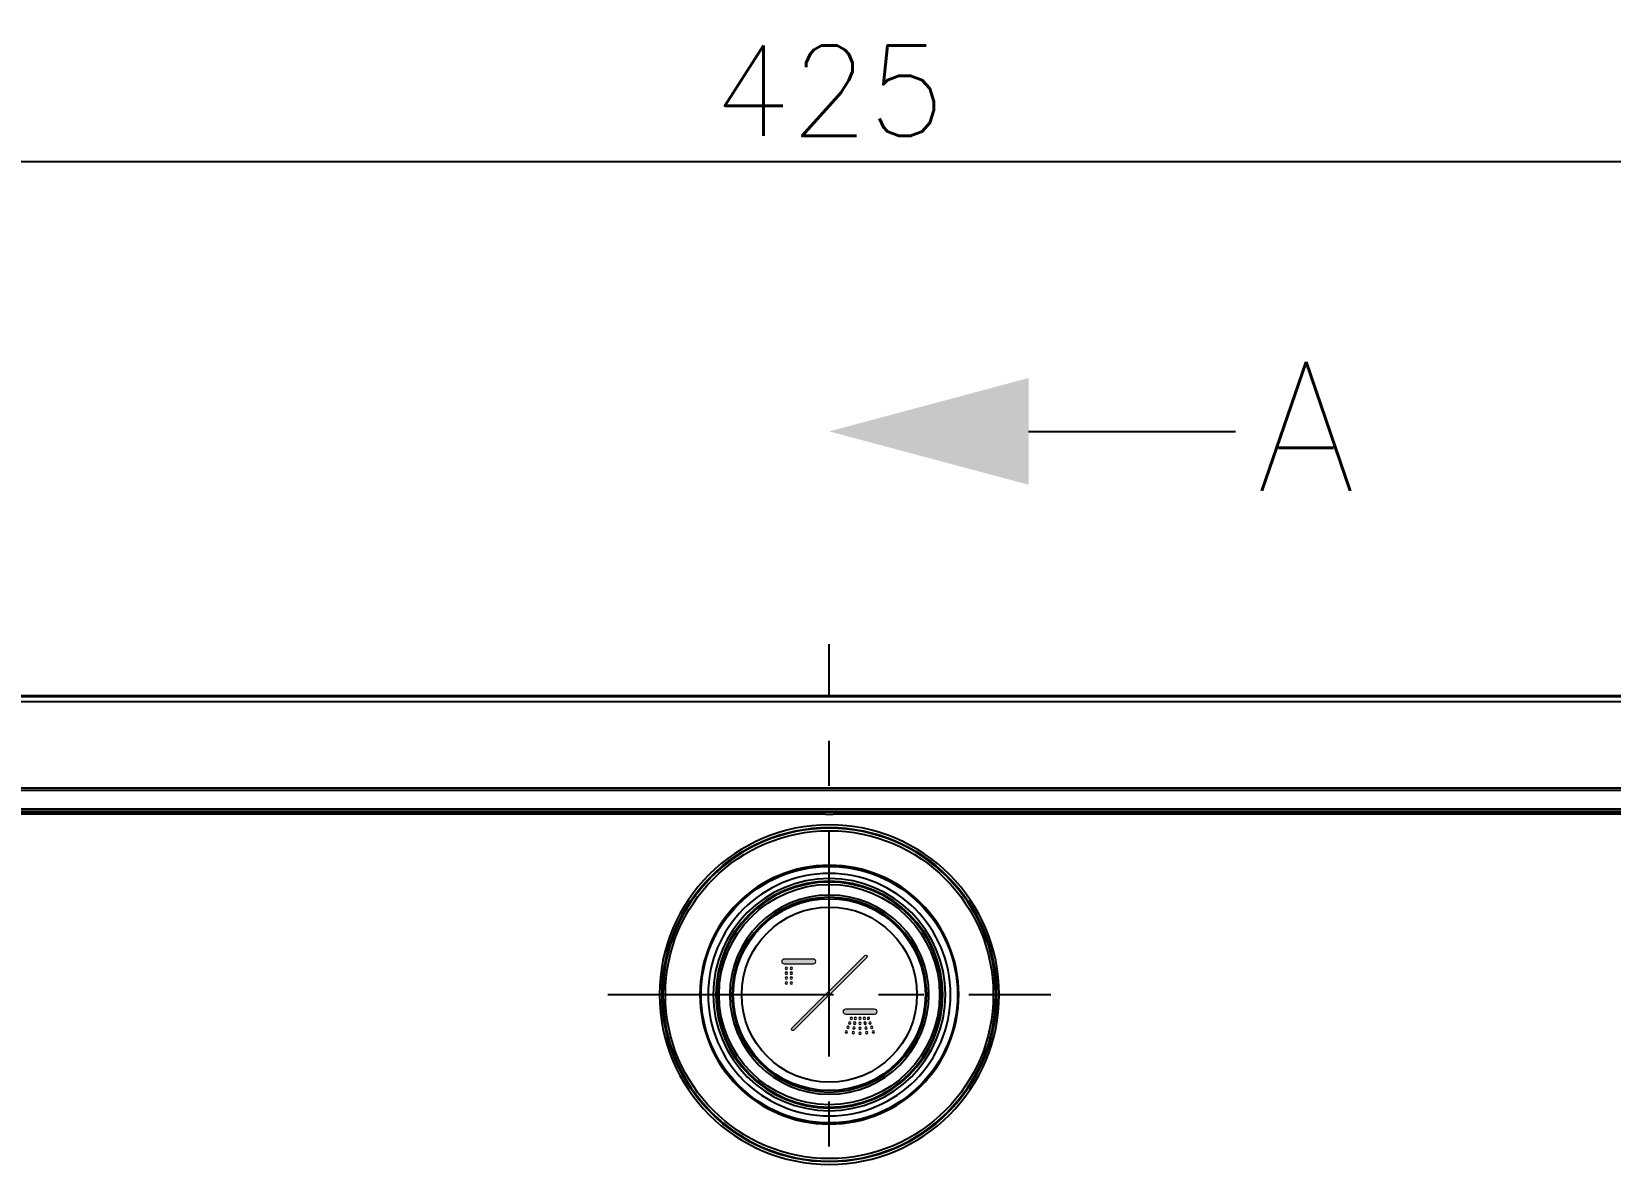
# Model space of a CAD drawing. Extents: x -3383 to -2963, y -4299 to -3705.
# Drawn here: x -3276.5 to -3215.3, y -4096.3 to -4052.1 of the extents above; entities that cross this region are included whole.
import ezdxf
from ezdxf.enums import TextEntityAlignment as Align

# ---------------------------------------------------------------- set-up
doc = ezdxf.new("R2010")
doc.units = 0
doc.header["$LTSCALE"] = 7
doc.linetypes.add('CENTER', pattern=[2, 1.25, -0.25, 0.25, -0.25])
doc.linetypes.add('PHANTOM', pattern=[2.5, 1.25, -0.25, 0.25, -0.25, 0.25, -0.25])
doc.layers.get('0').update_dxf_attribs({"color": 2, "linetype": 'CONTINUOUS'})
doc.layers.get('Defpoints').update_dxf_attribs({"linetype": 'CONTINUOUS'})
for name, color, linetype in [('1', 7, 'CONTINUOUS'), ('6', 7, 'CONTINUOUS'), ('CL', 1, 'CENTER'), ('DWG', 7, 'CONTINUOUS'), ('TXT', 4, 'CONTINUOUS')]:
    doc.layers.add(name, color=color, linetype=linetype)
doc.styles.add('DD', font='romans', dxfattribs={"bigfont": 'GHS.shx'})
doc.styles.add('GHS', font='ROMANS.shx', dxfattribs={"bigfont": 'GHS.shx'})
doc.dimstyles.new('CWC', dxfattribs={"dimscale": 0, "dimtxt": 3.5, "dimasz": 3.5, "dimexe": 2, "dimexo": 1, "dimgap": 1, "dimtad": 1, "dimdec": 4, "dimdsep": 46, "dimtxsty": 'DD', "dimcen": 3, "dimclrd": 2, "dimclre": 2, "dimclrt": 2, "dimadec": 3, "dimazin": 2, "dimtfac": 1, "dimtdec": 4, "dimtmove": 0, "dimatfit": 3, "dimfxl": 1, "dimtvp": 1, "dimtolj": 1, "dimtzin": 0, "dimlwd": -1, "dimlwe": -1, "dimarcsym": 0})

# ---------------------------------------------------------------- blocks, each defined once
blk = doc.blocks.new('*D33')
at = {"layer": 'Defpoints', "color": 0, "transparency": 16777216}
for p in [(-3203.071, -4057.183), (-3288.071, -4076.715), (-3203.071, -4076.715)]:
    blk.add_point(p, dxfattribs=at)
at = {"layer": 'DWG', "color": 2, "transparency": 16777216}
for p, q in [((-3288.071, -4075.715), (-3288.071, -4055.183)), ((-3203.071, -4075.715), (-3203.071, -4055.183)), ((-3284.571, -4057.183), (-3206.571, -4057.183))]:
    blk.add_line(p, q, dxfattribs=at)
for points in [[(-3284.571, -4056.599), (-3284.571, -4057.766), (-3288.071, -4057.183)], [(-3206.571, -4056.599), (-3206.571, -4057.766), (-3203.071, -4057.183)]]:
    blk.add_solid(points, dxfattribs=at)
at = {"layer": 'DWG', "color": 2, "transparency": 16777216, "insert": (-3245.571, -4054.433), "char_height": 3.5, "attachment_point": 5, "style": 'DD'}
blk.add_mtext('\\A1;425', dxfattribs=at)
blk = doc.blocks.new('*D34')
at = {"layer": 'Defpoints', "color": 0, "transparency": 16777216}
for p in [(-3291.571, -4080.215), (-3313.642, -4103.615), (-3275.071, -4103.615)]:
    blk.add_point(p, dxfattribs=at)
at = {"layer": 'DWG', "color": 2, "transparency": 16777216}
for p, q in [((-3292.571, -4080.215), (-3315.642, -4080.215)), ((-3313.642, -4083.715), (-3313.642, -4100.115)), ((-3276.071, -4103.615), (-3315.642, -4103.615))]:
    blk.add_line(p, q, dxfattribs=at)
for points in [[(-3314.225, -4083.715), (-3313.059, -4083.715), (-3313.642, -4080.215)], [(-3314.225, -4100.115), (-3313.059, -4100.115), (-3313.642, -4103.615)]]:
    blk.add_solid(points, dxfattribs=at)
at = {"layer": 'DWG', "color": 2, "transparency": 16777216, "insert": (-3316.392, -4091.915), "char_height": 3.5, "attachment_point": 5, "rotation": 90, "style": 'DD'}
blk.add_mtext('\\A1;117', dxfattribs=at)
blk = doc.blocks.new('*D36')
at = {"layer": 'Defpoints', "color": 0, "transparency": 16777216}
for p in [(-3321.426, -4077.915), (-3290.071, -4077.915), (-3273.572, -4105.915)]:
    blk.add_point(p, dxfattribs=at)
at = {"layer": 'DWG', "color": 2, "transparency": 16777216}
for p, q in [((-3291.071, -4077.915), (-3323.426, -4077.915)), ((-3321.426, -4102.415), (-3321.426, -4081.415)), ((-3274.572, -4105.915), (-3323.426, -4105.915))]:
    blk.add_line(p, q, dxfattribs=at)
for points in [[(-3322.01, -4081.415), (-3320.843, -4081.415), (-3321.426, -4077.915)], [(-3322.01, -4102.415), (-3320.843, -4102.415), (-3321.426, -4105.915)]]:
    blk.add_solid(points, dxfattribs=at)
at = {"layer": 'DWG', "color": 2, "transparency": 16777216, "insert": (-3324.176, -4091.915), "char_height": 3.5, "attachment_point": 5, "rotation": 90, "style": 'DD'}
blk.add_mtext('\\A1;140', dxfattribs=at)

msp = doc.modelspace()

# ---------------------------------------------------------------- hatches: boundary and pattern name
h = msp.add_hatch(color=256)
edge = h.paths.add_edge_path()
edge.add_spline(control_points=[(-3247.08757, -4088.490773), (-3247.087775, -4088.464589), (-3247.067589, -4088.443853), (-3247.041956, -4088.443986), (-3247.016464, -4088.444057), (-3246.997033, -4088.463764), (-3246.996723, -4088.48946), (-3246.996448, -4088.515714), (-3247.016669, -4088.536457), (-3247.042302, -4088.536387), (-3247.067419, -4088.536387), (-3247.087295, -4088.516194), (-3247.08757, -4088.490773)], knot_values=[0, 0, 0, 0, 1, 1, 1, 2, 2, 2, 3, 3, 3, 4, 4, 4, 4], degree=3, periodic=0)
edge = h.paths.add_edge_path()
edge.add_spline(control_points=[(-3246.996793, -4089.064587), (-3246.997344, -4089.090079), (-3247.017254, -4089.109305), (-3247.042922, -4089.108959), (-3247.068965, -4089.108684), (-3247.088156, -4089.088287), (-3247.08757, -4089.061553), (-3247.086984, -4089.036753), (-3247.065451, -4089.015805), (-3247.041236, -4089.01656), (-3247.015258, -4089.017391), (-3246.996172, -4089.037994), (-3246.996793, -4089.064587)], knot_values=[0, 0, 0, 0, 1, 1, 1, 2, 2, 2, 3, 3, 3, 4, 4, 4, 4], degree=3, periodic=0)
edge = h.paths.add_edge_path()
edge.add_spline(control_points=[(-3246.996723, -4088.680666), (-3246.996582, -4088.706094), (-3247.016154, -4088.726972), (-3247.04082, -4088.727585), (-3247.066248, -4088.728347), (-3247.087401, -4088.70747), (-3247.08757, -4088.681767), (-3247.087676, -4088.655245), (-3247.068068, -4088.635468), (-3247.041787, -4088.635468), (-3247.015977, -4088.635468), (-3246.996927, -4088.654553), (-3246.996723, -4088.680666)], knot_values=[0, 0, 0, 0, 1, 1, 1, 2, 2, 2, 3, 3, 3, 4, 4, 4, 4], degree=3, periodic=0)
edge = h.paths.add_edge_path()
edge.add_spline(control_points=[(-3246.996793, -4088.873105), (-3246.997238, -4088.898951), (-3247.016739, -4088.918375), (-3247.042337, -4088.918311), (-3247.068414, -4088.9181), (-3247.087951, -4088.897984), (-3247.08757, -4088.871526), (-3247.087154, -4088.845138), (-3247.066933, -4088.825912), (-3247.040404, -4088.826667), (-3247.014601, -4088.827287), (-3246.996306, -4088.846859), (-3246.996793, -4088.873105)], knot_values=[0, 0, 0, 0, 1, 1, 1, 2, 2, 2, 3, 3, 3, 4, 4, 4, 4], degree=3, periodic=0)
edge = h.paths.add_edge_path()
edge.add_spline(control_points=[(-3247.192437, -4089.064587), (-3247.192924, -4089.090079), (-3247.212799, -4089.109305), (-3247.238566, -4089.108959), (-3247.26458, -4089.108684), (-3247.283771, -4089.088287), (-3247.283214, -4089.061553), (-3247.2826, -4089.036753), (-3247.261031, -4089.015805), (-3247.23688, -4089.01656), (-3247.210873, -4089.017391), (-3247.191816, -4089.037994), (-3247.192437, -4089.064587)], knot_values=[0, 0, 0, 0, 1, 1, 1, 2, 2, 2, 3, 3, 3, 4, 4, 4, 4], degree=3, periodic=0)
edge = h.paths.add_edge_path()
edge.add_spline(control_points=[(-3247.192366, -4088.680666), (-3247.192232, -4088.706094), (-3247.211698, -4088.726972), (-3247.236463, -4088.727585), (-3247.261821, -4088.728347), (-3247.283044, -4088.70747), (-3247.283214, -4088.681767), (-3247.283319, -4088.655245), (-3247.263684, -4088.635468), (-3247.23743, -4088.635468), (-3247.211628, -4088.635468), (-3247.192543, -4088.654553), (-3247.192366, -4088.680666)], knot_values=[0, 0, 0, 0, 1, 1, 1, 2, 2, 2, 3, 3, 3, 4, 4, 4, 4], degree=3, periodic=0)
edge = h.paths.add_edge_path()
edge.add_spline(control_points=[(-3247.283214, -4088.490773), (-3247.283355, -4088.464589), (-3247.263204, -4088.443853), (-3247.237501, -4088.443986), (-3247.212108, -4088.444057), (-3247.192648, -4088.463764), (-3247.192366, -4088.48946), (-3247.192091, -4088.515714), (-3247.212249, -4088.536457), (-3247.237882, -4088.536387), (-3247.262992, -4088.536387), (-3247.282938, -4088.516194), (-3247.283214, -4088.490773)], knot_values=[0, 0, 0, 0, 1, 1, 1, 2, 2, 2, 3, 3, 3, 4, 4, 4, 4], degree=3, periodic=0)
edge = h.paths.add_edge_path()
edge.add_spline(control_points=[(-3247.192437, -4088.873105), (-3247.192853, -4088.898951), (-3247.212383, -4088.918375), (-3247.237945, -4088.918311), (-3247.264029, -4088.9181), (-3247.283595, -4088.897984), (-3247.283214, -4088.871526), (-3247.282769, -4088.845138), (-3247.262548, -4088.825912), (-3247.236019, -4088.826667), (-3247.210217, -4088.827287), (-3247.191922, -4088.846859), (-3247.192437, -4088.873105)], knot_values=[0, 0, 0, 0, 1, 1, 1, 2, 2, 2, 3, 3, 3, 4, 4, 4, 4], degree=3, periodic=0)
edge = h.paths.add_edge_path()
edge.add_spline(control_points=[(-3246.09728, -4088.225364), (-3246.09728, -4088.276968), (-3246.139169, -4088.318864), (-3246.190745, -4088.318864), (-3246.190745, -4088.318864), (-3247.324213, -4088.318864), (-3247.324213, -4088.318864), (-3247.375888, -4088.318864), (-3247.417714, -4088.276968), (-3247.417714, -4088.225364), (-3247.417714, -4088.225364), (-3247.417714, -4088.225364), (-3247.417714, -4088.225364), (-3247.417714, -4088.173823), (-3247.375888, -4088.131934), (-3247.324213, -4088.131934), (-3247.324213, -4088.131934), (-3246.190745, -4088.131934), (-3246.190745, -4088.131934), (-3246.139169, -4088.131934), (-3246.09728, -4088.173823), (-3246.09728, -4088.225364), (-3246.09728, -4088.225364), (-3246.09728, -4088.225364), (-3246.09728, -4088.225364)], knot_values=[0, 0, 0, 0, 1, 1, 1, 2, 2, 2, 3, 3, 3, 4, 4, 4, 5, 5, 5, 6, 6, 6, 7, 7, 7, 8, 8, 8, 8], degree=3, periodic=0)
edge = h.paths.add_edge_path()
edge.add_spline(control_points=[(-3243.860895, -4090.913501), (-3243.836398, -4090.913636), (-3243.816001, -4090.934725), (-3243.815867, -4090.959801), (-3243.815627, -4090.984883), (-3243.83764, -4091.006382), (-3243.862892, -4091.005965), (-3243.887283, -4091.00569), (-3243.908231, -4090.984192), (-3243.908231, -4090.959462), (-3243.908231, -4090.934309), (-3243.886662, -4090.91336), (-3243.860895, -4090.913501)], knot_values=[0, 0, 0, 0, 1, 1, 1, 2, 2, 2, 3, 3, 3, 4, 4, 4, 4], degree=3, periodic=0)
edge = h.paths.add_edge_path(flags=17)
edge.add_spline(control_points=[(-3244.210364, -4090.484997), (-3244.235757, -4090.484722), (-3244.256599, -4090.463019), (-3244.256049, -4090.437662), (-3244.255526, -4090.412995), (-3244.234374, -4090.392393), (-3244.209637, -4090.392464), (-3244.184491, -4090.392675), (-3244.163134, -4090.414512), (-3244.163684, -4090.43994), (-3244.164235, -4090.464402), (-3244.185902, -4090.485343), (-3244.210364, -4090.484997)], knot_values=[0, 0, 0, 0, 1, 1, 1, 2, 2, 2, 3, 3, 3, 4, 4, 4, 4], degree=3, periodic=0)
edge = h.paths.add_edge_path(flags=17)
edge.add_spline(control_points=[(-3244.735156, -4090.611433), (-3244.735121, -4090.637687), (-3244.755271, -4090.658634), (-3244.780904, -4090.658705), (-3244.805712, -4090.658705), (-3244.826624, -4090.638237), (-3244.826998, -4090.613225), (-3244.827415, -4090.587733), (-3244.806191, -4090.56596), (-3244.781081, -4090.56603), (-3244.755829, -4090.56603), (-3244.735361, -4090.586421), (-3244.735156, -4090.611433)], knot_values=[0, 0, 0, 0, 1, 1, 1, 2, 2, 2, 3, 3, 3, 4, 4, 4, 4], degree=3, periodic=0)
edge = h.paths.add_edge_path(flags=17)
edge.add_spline(control_points=[(-3244.227382, -4090.622044), (-3244.227657, -4090.596072), (-3244.20709, -4090.575125), (-3244.181358, -4090.575125), (-3244.156276, -4090.575125), (-3244.136295, -4090.59524), (-3244.135984, -4090.621014), (-3244.13578, -4090.646372), (-3244.15538, -4090.667108), (-3244.180392, -4090.6678), (-3244.206194, -4090.668421), (-3244.227107, -4090.648093), (-3244.227382, -4090.622044)], knot_values=[0, 0, 0, 0, 1, 1, 1, 2, 2, 2, 3, 3, 3, 4, 4, 4, 4], degree=3, periodic=0)
edge = h.paths.add_edge_path(flags=16)
edge.add_spline(control_points=[(-3244.717411, -4090.392464), (-3244.692505, -4090.392393), (-3244.671593, -4090.41327), (-3244.671487, -4090.438078), (-3244.671487, -4090.46378), (-3244.692435, -4090.485068), (-3244.717482, -4090.484997), (-3244.742974, -4090.484997), (-3244.76275, -4090.465228), (-3244.763026, -4090.439595), (-3244.763265, -4090.413891), (-3244.7426, -4090.392605), (-3244.717411, -4090.392464)], knot_values=[0, 0, 0, 0, 1, 1, 1, 2, 2, 2, 3, 3, 3, 4, 4, 4, 4], degree=3, periodic=0)
edge = h.paths.add_edge_path()
edge.add_spline(control_points=[(-3244.007072, -4090.4409), (-3244.007721, -4090.466187), (-3244.028323, -4090.485618), (-3244.053681, -4090.484997), (-3244.079243, -4090.484382), (-3244.098639, -4090.463019), (-3244.097814, -4090.436561), (-3244.096988, -4090.41169), (-3244.075765, -4090.391504), (-3244.050993, -4090.392393), (-3244.025261, -4090.393225), (-3244.006416, -4090.413962), (-3244.007072, -4090.4409)], knot_values=[0, 0, 0, 0, 1, 1, 1, 2, 2, 2, 3, 3, 3, 4, 4, 4, 4], degree=3, periodic=0)
edge = h.paths.add_edge_path(flags=17)
edge.add_spline(control_points=[(-3244.798578, -4090.785416), (-3244.79848, -4090.811112), (-3244.819216, -4090.832335), (-3244.844574, -4090.832335), (-3244.869035, -4090.832335), (-3244.890738, -4090.810837), (-3244.890907, -4090.78665), (-3244.891013, -4090.761639), (-3244.869275, -4090.739802), (-3244.844193, -4090.739802), (-3244.819491, -4090.739802), (-3244.798614, -4090.760678), (-3244.798578, -4090.785416)], knot_values=[0, 0, 0, 0, 1, 1, 1, 2, 2, 2, 3, 3, 3, 4, 4, 4, 4], degree=3, periodic=0)
edge = h.paths.add_edge_path(flags=17)
edge.add_spline(control_points=[(-3244.57079, -4090.804155), (-3244.570994, -4090.829576), (-3244.592288, -4090.851004), (-3244.617399, -4090.850454), (-3244.642277, -4090.850115), (-3244.662427, -4090.829301), (-3244.662293, -4090.804155), (-3244.662223, -4090.778868), (-3244.641931, -4090.75792), (-3244.617335, -4090.757785), (-3244.591872, -4090.757574), (-3244.570719, -4090.778664), (-3244.57079, -4090.804155)], knot_values=[0, 0, 0, 0, 1, 1, 1, 2, 2, 2, 3, 3, 3, 4, 4, 4, 4], degree=3, periodic=0)
edge = h.paths.add_edge_path(flags=17)
edge.add_spline(control_points=[(-3244.199237, -4090.803118), (-3244.198757, -4090.777902), (-3244.176638, -4090.756954), (-3244.151316, -4090.75785), (-3244.12689, -4090.758682), (-3244.105977, -4090.780794), (-3244.106802, -4090.805122), (-3244.1076, -4090.830338), (-3244.130022, -4090.85135), (-3244.154999, -4090.850454), (-3244.1797, -4090.849424), (-3244.199788, -4090.827996), (-3244.199237, -4090.803118)], knot_values=[0, 0, 0, 0, 1, 1, 1, 2, 2, 2, 3, 3, 3, 4, 4, 4, 4], degree=3, periodic=0)
edge = h.paths.add_edge_path(flags=16)
edge.add_spline(control_points=[(-3244.559042, -4090.392464), (-3244.53427, -4090.39295), (-3244.513569, -4090.414103), (-3244.513908, -4090.438699), (-3244.51419, -4090.464402), (-3244.535343, -4090.485484), (-3244.560693, -4090.484997), (-3244.585155, -4090.484722), (-3244.606618, -4090.463019), (-3244.606343, -4090.438903), (-3244.605997, -4090.413891), (-3244.583744, -4090.392118), (-3244.559042, -4090.392464)], knot_values=[0, 0, 0, 0, 1, 1, 1, 2, 2, 2, 3, 3, 3, 4, 4, 4, 4], degree=3, periodic=0)
edge = h.paths.add_edge_path()
edge.add_spline(control_points=[(-3243.989052, -4090.56603), (-3243.963525, -4090.565826), (-3243.943057, -4090.586767), (-3243.943057, -4090.612879), (-3243.943057, -4090.637757), (-3243.963624, -4090.658564), (-3243.988636, -4090.658705), (-3244.013337, -4090.659044), (-3244.034081, -4090.638449), (-3244.03449, -4090.613499), (-3244.034836, -4090.587592), (-3244.014438, -4090.566376), (-3243.989052, -4090.56603)], knot_values=[0, 0, 0, 0, 1, 1, 1, 2, 2, 2, 3, 3, 3, 4, 4, 4, 4], degree=3, periodic=0)
edge = h.paths.add_edge_path(flags=17)
edge.add_spline(control_points=[(-3244.634008, -4090.621635), (-3244.633937, -4090.596694), (-3244.613335, -4090.575399), (-3244.589014, -4090.574984), (-3244.563452, -4090.574645), (-3244.541989, -4090.596001), (-3244.542264, -4090.621423), (-3244.542539, -4090.647056), (-3244.563657, -4090.668138), (-3244.589014, -4090.6678), (-3244.613786, -4090.667524), (-3244.634078, -4090.646647), (-3244.634008, -4090.621635)], knot_values=[0, 0, 0, 0, 1, 1, 1, 2, 2, 2, 3, 3, 3, 4, 4, 4, 4], degree=3, periodic=0)
edge = h.paths.add_edge_path(flags=17)
edge.add_spline(control_points=[(-3244.339586, -4090.628938), (-3244.339417, -4090.654429), (-3244.358954, -4090.675235), (-3244.383684, -4090.675998), (-3244.409112, -4090.676619), (-3244.430264, -4090.655805), (-3244.430405, -4090.630038), (-3244.43054, -4090.603509), (-3244.410904, -4090.583669), (-3244.384615, -4090.583669), (-3244.358813, -4090.583669), (-3244.339727, -4090.602889), (-3244.339586, -4090.628938)], knot_values=[0, 0, 0, 0, 1, 1, 1, 2, 2, 2, 3, 3, 3, 4, 4, 4, 4], degree=3, periodic=0)
edge = h.paths.add_edge_path(flags=17)
edge.add_spline(control_points=[(-3244.430405, -4090.439044), (-3244.430575, -4090.412932), (-3244.410424, -4090.392188), (-3244.384756, -4090.39233), (-3244.359328, -4090.392393), (-3244.339869, -4090.411965), (-3244.339586, -4090.437803), (-3244.339311, -4090.464056), (-3244.359469, -4090.484722), (-3244.385102, -4090.484722), (-3244.410248, -4090.484722), (-3244.430123, -4090.464536), (-3244.430405, -4090.439044)], knot_values=[0, 0, 0, 0, 1, 1, 1, 2, 2, 2, 3, 3, 3, 4, 4, 4, 4], degree=3, periodic=0)
edge = h.paths.add_edge_path(flags=17)
edge.add_spline(control_points=[(-3244.339657, -4090.821519), (-3244.340073, -4090.847215), (-3244.359568, -4090.866717), (-3244.385137, -4090.866576), (-3244.411214, -4090.866441), (-3244.430815, -4090.846319), (-3244.430405, -4090.819861), (-3244.429954, -4090.793473), (-3244.409733, -4090.774254), (-3244.383274, -4090.774938), (-3244.357437, -4090.775559), (-3244.339177, -4090.795131), (-3244.339657, -4090.821519)], knot_values=[0, 0, 0, 0, 1, 1, 1, 2, 2, 2, 3, 3, 3, 4, 4, 4, 4], degree=3, periodic=0)
edge = h.paths.add_edge_path()
edge.add_spline(control_points=[(-3244.861627, -4090.958566), (-3244.861387, -4090.984057), (-3244.882878, -4091.006177), (-3244.907686, -4091.005965), (-3244.932387, -4091.005965), (-3244.95354, -4090.985504), (-3244.95409, -4090.960697), (-3244.954711, -4090.935685), (-3244.933213, -4090.913636), (-3244.908031, -4090.913572), (-3244.883295, -4090.91336), (-3244.861902, -4090.934309), (-3244.861627, -4090.958566)], knot_values=[0, 0, 0, 0, 1, 1, 1, 2, 2, 2, 3, 3, 3, 4, 4, 4, 4], degree=3, periodic=0)
edge = h.paths.add_edge_path()
edge.add_spline(control_points=[(-3244.079208, -4090.987226), (-3244.079243, -4091.012379), (-3244.099846, -4091.032974), (-3244.124681, -4091.032974), (-3244.15018, -4091.032974), (-3244.170987, -4091.011892), (-3244.170641, -4090.986125), (-3244.170331, -4090.960767), (-3244.150039, -4090.940652), (-3244.124822, -4090.94044), (-3244.099154, -4090.940306), (-3244.078968, -4090.961043), (-3244.079208, -4090.987226)], knot_values=[0, 0, 0, 0, 1, 1, 1, 2, 2, 2, 3, 3, 3, 4, 4, 4, 4], degree=3, periodic=0)
edge = h.paths.add_edge_path()
edge.add_spline(control_points=[(-3244.339657, -4091.012929), (-3244.340207, -4091.038421), (-3244.360055, -4091.057646), (-3244.385786, -4091.057302), (-3244.411765, -4091.056956), (-3244.431055, -4091.036558), (-3244.430405, -4091.009825), (-3244.429785, -4090.985024), (-3244.408251, -4090.964077), (-3244.384065, -4090.964902), (-3244.358121, -4090.965657), (-3244.339107, -4090.986259), (-3244.339657, -4091.012929)], knot_values=[0, 0, 0, 0, 1, 1, 1, 2, 2, 2, 3, 3, 3, 4, 4, 4, 4], degree=3, periodic=0)
edge = h.paths.add_edge_path()
edge.add_spline(control_points=[(-3244.690988, -4090.986746), (-3244.690784, -4090.961318), (-3244.669285, -4090.940095), (-3244.644069, -4090.94044), (-3244.619127, -4090.940857), (-3244.598624, -4090.962009), (-3244.599146, -4090.986817), (-3244.59976, -4091.012993), (-3244.620574, -4091.033531), (-3244.64596, -4091.032974), (-3244.670802, -4091.032565), (-3244.691024, -4091.011617), (-3244.690988, -4090.986746)], knot_values=[0, 0, 0, 0, 1, 1, 1, 2, 2, 2, 3, 3, 3, 4, 4, 4, 4], degree=3, periodic=0)
edge = h.paths.add_edge_path()
edge.add_spline(control_points=[(-3243.924868, -4090.739802), (-3243.900618, -4090.73966), (-3243.879599, -4090.760742), (-3243.879084, -4090.785691), (-3243.878534, -4090.81049), (-3243.900787, -4090.83254), (-3243.92587, -4090.832335), (-3243.950501, -4090.83206), (-3243.971343, -4090.811042), (-3243.971449, -4090.786241), (-3243.971653, -4090.761025), (-3243.950501, -4090.739802), (-3243.924868, -4090.739802)], knot_values=[0, 0, 0, 0, 1, 1, 1, 2, 2, 2, 3, 3, 3, 4, 4, 4, 4], degree=3, periodic=0)
edge = h.paths.add_edge_path()
edge.add_spline(control_points=[(-3243.719128, -4090.173636), (-3243.719128, -4090.225381), (-3243.761087, -4090.267136), (-3243.812663, -4090.267136), (-3243.812663, -4090.267136), (-3244.946167, -4090.267136), (-3244.946167, -4090.267136), (-3244.997707, -4090.267136), (-3245.039632, -4090.225381), (-3245.039632, -4090.173636), (-3245.039632, -4090.173636), (-3245.039632, -4090.173636), (-3245.039632, -4090.173636), (-3245.039632, -4090.122095), (-3244.997707, -4090.080199), (-3244.946167, -4090.080199), (-3244.946167, -4090.080199), (-3243.812663, -4090.080199), (-3243.812663, -4090.080199), (-3243.761087, -4090.080199), (-3243.719128, -4090.122095), (-3243.719128, -4090.173636), (-3243.719128, -4090.173636), (-3243.719128, -4090.173636), (-3243.719128, -4090.173636)], knot_values=[0, 0, 0, 0, 1, 1, 1, 2, 2, 2, 3, 3, 3, 4, 4, 4, 5, 5, 5, 6, 6, 6, 7, 7, 7, 8, 8, 8, 8], degree=3, periodic=0)
edge = h.paths.add_edge_path()
edge.add_spline(control_points=[(-3246.982633, -4090.912261), (-3246.996172, -4090.912261), (-3247.009712, -4090.907159), (-3247.020048, -4090.89683), (-3247.040749, -4090.876157), (-3247.040749, -4090.842672), (-3247.020048, -4090.821928)], knot_values=[0, 0, 0, 0, 1, 1, 1, 2, 2, 2, 2], degree=3, periodic=0)
edge.add_spline(control_points=[(-3247.020048, -4090.821928), (-3247.020048, -4090.821928), (-3244.191589, -4087.993504), (-3244.191589, -4087.993504), (-3244.170952, -4087.972909), (-3244.137466, -4087.972909), (-3244.116793, -4087.993504), (-3244.096092, -4088.014248), (-3244.096092, -4088.047663), (-3244.116793, -4088.068406)], knot_values=[2, 2, 2, 2, 3, 3, 3, 4, 4, 4, 5, 5, 5, 5], degree=3, periodic=0)
edge.add_spline(control_points=[(-3244.116793, -4088.068406), (-3244.116793, -4088.068406), (-3246.945252, -4090.89683), (-3246.945252, -4090.89683), (-3246.955554, -4090.907159), (-3246.969093, -4090.912261), (-3246.982633, -4090.912261)], knot_values=[5, 5, 5, 5, 6, 6, 6, 7, 7, 7, 7], degree=3, periodic=0)

# ---------------------------------------------------------------- linework, layer by layer
at = {"layer": '1', "lineweight": 0}
for points, knots in [([(-3246.09728, -4088.225364), (-3246.09728, -4088.276968), (-3246.139169, -4088.318864), (-3246.190745, -4088.318864), (-3246.190745, -4088.318864), (-3247.324213, -4088.318864), (-3247.324213, -4088.318864), (-3247.375888, -4088.318864), (-3247.417714, -4088.276968), (-3247.417714, -4088.225364), (-3247.417714, -4088.225364), (-3247.417714, -4088.225364), (-3247.417714, -4088.225364), (-3247.417714, -4088.173823), (-3247.375888, -4088.131934), (-3247.324213, -4088.131934), (-3247.324213, -4088.131934), (-3246.190745, -4088.131934), (-3246.190745, -4088.131934), (-3246.139169, -4088.131934), (-3246.09728, -4088.173823), (-3246.09728, -4088.225364), (-3246.09728, -4088.225364), (-3246.09728, -4088.225364), (-3246.09728, -4088.225364)], [0, 0, 0, 0, 1, 1, 1, 2, 2, 2, 3, 3, 3, 4, 4, 4, 5, 5, 5, 6, 6, 6, 7, 7, 7, 8, 8, 8, 8]), ([(-3247.283214, -4088.490773), (-3247.283355, -4088.464589), (-3247.263204, -4088.443853), (-3247.237501, -4088.443986), (-3247.212108, -4088.444057), (-3247.192648, -4088.463764), (-3247.192366, -4088.48946), (-3247.192091, -4088.515714), (-3247.212249, -4088.536457), (-3247.237882, -4088.536387), (-3247.262992, -4088.536387), (-3247.282938, -4088.516194), (-3247.283214, -4088.490773)], [0, 0, 0, 0, 1, 1, 1, 2, 2, 2, 3, 3, 3, 4, 4, 4, 4]), ([(-3247.08757, -4088.490773), (-3247.087775, -4088.464589), (-3247.067589, -4088.443853), (-3247.041956, -4088.443986), (-3247.016464, -4088.444057), (-3246.997033, -4088.463764), (-3246.996723, -4088.48946), (-3246.996448, -4088.515714), (-3247.016669, -4088.536457), (-3247.042302, -4088.536387), (-3247.067419, -4088.536387), (-3247.087295, -4088.516194), (-3247.08757, -4088.490773)], [0, 0, 0, 0, 1, 1, 1, 2, 2, 2, 3, 3, 3, 4, 4, 4, 4]), ([(-3247.020048, -4090.821928), (-3247.020048, -4090.821928), (-3244.191589, -4087.993504), (-3244.191589, -4087.993504), (-3244.170952, -4087.972909), (-3244.137466, -4087.972909), (-3244.116793, -4087.993504), (-3244.096092, -4088.014248), (-3244.096092, -4088.047663), (-3244.116793, -4088.068406)], [2, 2, 2, 2, 3, 3, 3, 4, 4, 4, 5, 5, 5, 5]), ([(-3244.116793, -4088.068406), (-3244.116793, -4088.068406), (-3246.945252, -4090.89683), (-3246.945252, -4090.89683), (-3246.955554, -4090.907159), (-3246.969093, -4090.912261), (-3246.982633, -4090.912261)], [5, 5, 5, 5, 6, 6, 6, 7, 7, 7, 7]), ([(-3247.192437, -4089.064587), (-3247.192924, -4089.090079), (-3247.212799, -4089.109305), (-3247.238566, -4089.108959), (-3247.26458, -4089.108684), (-3247.283771, -4089.088287), (-3247.283214, -4089.061553), (-3247.2826, -4089.036753), (-3247.261031, -4089.015805), (-3247.23688, -4089.01656), (-3247.210873, -4089.017391), (-3247.191816, -4089.037994), (-3247.192437, -4089.064587)], [0, 0, 0, 0, 1, 1, 1, 2, 2, 2, 3, 3, 3, 4, 4, 4, 4]), ([(-3247.192437, -4088.873105), (-3247.192853, -4088.898951), (-3247.212383, -4088.918375), (-3247.237945, -4088.918311), (-3247.264029, -4088.9181), (-3247.283595, -4088.897984), (-3247.283214, -4088.871526), (-3247.282769, -4088.845138), (-3247.262548, -4088.825912), (-3247.236019, -4088.826667), (-3247.210217, -4088.827287), (-3247.191922, -4088.846859), (-3247.192437, -4088.873105)], [0, 0, 0, 0, 1, 1, 1, 2, 2, 2, 3, 3, 3, 4, 4, 4, 4]), ([(-3247.192366, -4088.680666), (-3247.192232, -4088.706094), (-3247.211698, -4088.726972), (-3247.236463, -4088.727585), (-3247.261821, -4088.728347), (-3247.283044, -4088.70747), (-3247.283214, -4088.681767), (-3247.283319, -4088.655245), (-3247.263684, -4088.635468), (-3247.23743, -4088.635468), (-3247.211628, -4088.635468), (-3247.192543, -4088.654553), (-3247.192366, -4088.680666)], [0, 0, 0, 0, 1, 1, 1, 2, 2, 2, 3, 3, 3, 4, 4, 4, 4]), ([(-3246.996793, -4089.064587), (-3246.997344, -4089.090079), (-3247.017254, -4089.109305), (-3247.042922, -4089.108959), (-3247.068965, -4089.108684), (-3247.088156, -4089.088287), (-3247.08757, -4089.061553), (-3247.086984, -4089.036753), (-3247.065451, -4089.015805), (-3247.041236, -4089.01656), (-3247.015258, -4089.017391), (-3246.996172, -4089.037994), (-3246.996793, -4089.064587)], [0, 0, 0, 0, 1, 1, 1, 2, 2, 2, 3, 3, 3, 4, 4, 4, 4]), ([(-3246.996793, -4088.873105), (-3246.997238, -4088.898951), (-3247.016739, -4088.918375), (-3247.042337, -4088.918311), (-3247.068414, -4088.9181), (-3247.087951, -4088.897984), (-3247.08757, -4088.871526), (-3247.087154, -4088.845138), (-3247.066933, -4088.825912), (-3247.040404, -4088.826667), (-3247.014601, -4088.827287), (-3246.996306, -4088.846859), (-3246.996793, -4088.873105)], [0, 0, 0, 0, 1, 1, 1, 2, 2, 2, 3, 3, 3, 4, 4, 4, 4]), ([(-3246.996723, -4088.680666), (-3246.996582, -4088.706094), (-3247.016154, -4088.726972), (-3247.04082, -4088.727585), (-3247.066248, -4088.728347), (-3247.087401, -4088.70747), (-3247.08757, -4088.681767), (-3247.087676, -4088.655245), (-3247.068068, -4088.635468), (-3247.041787, -4088.635468), (-3247.015977, -4088.635468), (-3246.996927, -4088.654553), (-3246.996723, -4088.680666)], [0, 0, 0, 0, 1, 1, 1, 2, 2, 2, 3, 3, 3, 4, 4, 4, 4]), ([(-3243.719128, -4090.173636), (-3243.719128, -4090.225381), (-3243.761087, -4090.267136), (-3243.812663, -4090.267136), (-3243.812663, -4090.267136), (-3244.946167, -4090.267136), (-3244.946167, -4090.267136), (-3244.997707, -4090.267136), (-3245.039632, -4090.225381), (-3245.039632, -4090.173636), (-3245.039632, -4090.173636), (-3245.039632, -4090.173636), (-3245.039632, -4090.173636), (-3245.039632, -4090.122095), (-3244.997707, -4090.080199), (-3244.946167, -4090.080199), (-3244.946167, -4090.080199), (-3243.812663, -4090.080199), (-3243.812663, -4090.080199), (-3243.761087, -4090.080199), (-3243.719128, -4090.122095), (-3243.719128, -4090.173636), (-3243.719128, -4090.173636), (-3243.719128, -4090.173636), (-3243.719128, -4090.173636)], [0, 0, 0, 0, 1, 1, 1, 2, 2, 2, 3, 3, 3, 4, 4, 4, 5, 5, 5, 6, 6, 6, 7, 7, 7, 8, 8, 8, 8]), ([(-3244.717411, -4090.392464), (-3244.692505, -4090.392393), (-3244.671593, -4090.41327), (-3244.671487, -4090.438078), (-3244.671487, -4090.46378), (-3244.692435, -4090.485068), (-3244.717482, -4090.484997), (-3244.742974, -4090.484997), (-3244.76275, -4090.465228), (-3244.763026, -4090.439595), (-3244.763265, -4090.413891), (-3244.7426, -4090.392605), (-3244.717411, -4090.392464)], [0, 0, 0, 0, 1, 1, 1, 2, 2, 2, 3, 3, 3, 4, 4, 4, 4]), ([(-3244.559042, -4090.392464), (-3244.53427, -4090.39295), (-3244.513569, -4090.414103), (-3244.513908, -4090.438699), (-3244.51419, -4090.464402), (-3244.535343, -4090.485484), (-3244.560693, -4090.484997), (-3244.585155, -4090.484722), (-3244.606618, -4090.463019), (-3244.606343, -4090.438903), (-3244.605997, -4090.413891), (-3244.583744, -4090.392118), (-3244.559042, -4090.392464)], [0, 0, 0, 0, 1, 1, 1, 2, 2, 2, 3, 3, 3, 4, 4, 4, 4]), ([(-3244.430405, -4090.439044), (-3244.430575, -4090.412932), (-3244.410424, -4090.392188), (-3244.384756, -4090.39233), (-3244.359328, -4090.392393), (-3244.339869, -4090.411965), (-3244.339586, -4090.437803), (-3244.339311, -4090.464056), (-3244.359469, -4090.484722), (-3244.385102, -4090.484722), (-3244.410248, -4090.484722), (-3244.430123, -4090.464536), (-3244.430405, -4090.439044)], [0, 0, 0, 0, 1, 1, 1, 2, 2, 2, 3, 3, 3, 4, 4, 4, 4]), ([(-3244.210364, -4090.484997), (-3244.235757, -4090.484722), (-3244.256599, -4090.463019), (-3244.256049, -4090.437662), (-3244.255526, -4090.412995), (-3244.234374, -4090.392393), (-3244.209637, -4090.392464), (-3244.184491, -4090.392675), (-3244.163134, -4090.414512), (-3244.163684, -4090.43994), (-3244.164235, -4090.464402), (-3244.185902, -4090.485343), (-3244.210364, -4090.484997)], [0, 0, 0, 0, 1, 1, 1, 2, 2, 2, 3, 3, 3, 4, 4, 4, 4]), ([(-3244.007072, -4090.4409), (-3244.007721, -4090.466187), (-3244.028323, -4090.485618), (-3244.053681, -4090.484997), (-3244.079243, -4090.484382), (-3244.098639, -4090.463019), (-3244.097814, -4090.436561), (-3244.096988, -4090.41169), (-3244.075765, -4090.391504), (-3244.050993, -4090.392393), (-3244.025261, -4090.393225), (-3244.006416, -4090.413962), (-3244.007072, -4090.4409)], [0, 0, 0, 0, 1, 1, 1, 2, 2, 2, 3, 3, 3, 4, 4, 4, 4]), ([(-3246.982633, -4090.912261), (-3246.996172, -4090.912261), (-3247.009712, -4090.907159), (-3247.020048, -4090.89683), (-3247.040749, -4090.876157), (-3247.040749, -4090.842672), (-3247.020048, -4090.821928)], [0, 0, 0, 0, 1, 1, 1, 2, 2, 2, 2]), ([(-3244.861627, -4090.958566), (-3244.861387, -4090.984057), (-3244.882878, -4091.006177), (-3244.907686, -4091.005965), (-3244.932387, -4091.005965), (-3244.95354, -4090.985504), (-3244.95409, -4090.960697), (-3244.954711, -4090.935685), (-3244.933213, -4090.913636), (-3244.908031, -4090.913572), (-3244.883295, -4090.91336), (-3244.861902, -4090.934309), (-3244.861627, -4090.958566)], [0, 0, 0, 0, 1, 1, 1, 2, 2, 2, 3, 3, 3, 4, 4, 4, 4]), ([(-3244.798578, -4090.785416), (-3244.79848, -4090.811112), (-3244.819216, -4090.832335), (-3244.844574, -4090.832335), (-3244.869035, -4090.832335), (-3244.890738, -4090.810837), (-3244.890907, -4090.78665), (-3244.891013, -4090.761639), (-3244.869275, -4090.739802), (-3244.844193, -4090.739802), (-3244.819491, -4090.739802), (-3244.798614, -4090.760678), (-3244.798578, -4090.785416)], [0, 0, 0, 0, 1, 1, 1, 2, 2, 2, 3, 3, 3, 4, 4, 4, 4]), ([(-3244.735156, -4090.611433), (-3244.735121, -4090.637687), (-3244.755271, -4090.658634), (-3244.780904, -4090.658705), (-3244.805712, -4090.658705), (-3244.826624, -4090.638237), (-3244.826998, -4090.613225), (-3244.827415, -4090.587733), (-3244.806191, -4090.56596), (-3244.781081, -4090.56603), (-3244.755829, -4090.56603), (-3244.735361, -4090.586421), (-3244.735156, -4090.611433)], [0, 0, 0, 0, 1, 1, 1, 2, 2, 2, 3, 3, 3, 4, 4, 4, 4]), ([(-3244.690988, -4090.986746), (-3244.690784, -4090.961318), (-3244.669285, -4090.940095), (-3244.644069, -4090.94044), (-3244.619127, -4090.940857), (-3244.598624, -4090.962009), (-3244.599146, -4090.986817), (-3244.59976, -4091.012993), (-3244.620574, -4091.033531), (-3244.64596, -4091.032974), (-3244.670802, -4091.032565), (-3244.691024, -4091.011617), (-3244.690988, -4090.986746)], [0, 0, 0, 0, 1, 1, 1, 2, 2, 2, 3, 3, 3, 4, 4, 4, 4]), ([(-3244.57079, -4090.804155), (-3244.570994, -4090.829576), (-3244.592288, -4090.851004), (-3244.617399, -4090.850454), (-3244.642277, -4090.850115), (-3244.662427, -4090.829301), (-3244.662293, -4090.804155), (-3244.662223, -4090.778868), (-3244.641931, -4090.75792), (-3244.617335, -4090.757785), (-3244.591872, -4090.757574), (-3244.570719, -4090.778664), (-3244.57079, -4090.804155)], [0, 0, 0, 0, 1, 1, 1, 2, 2, 2, 3, 3, 3, 4, 4, 4, 4]), ([(-3244.634008, -4090.621635), (-3244.633937, -4090.596694), (-3244.613335, -4090.575399), (-3244.589014, -4090.574984), (-3244.563452, -4090.574645), (-3244.541989, -4090.596001), (-3244.542264, -4090.621423), (-3244.542539, -4090.647056), (-3244.563657, -4090.668138), (-3244.589014, -4090.6678), (-3244.613786, -4090.667524), (-3244.634078, -4090.646647), (-3244.634008, -4090.621635)], [0, 0, 0, 0, 1, 1, 1, 2, 2, 2, 3, 3, 3, 4, 4, 4, 4]), ([(-3244.339657, -4091.012929), (-3244.340207, -4091.038421), (-3244.360055, -4091.057646), (-3244.385786, -4091.057302), (-3244.411765, -4091.056956), (-3244.431055, -4091.036558), (-3244.430405, -4091.009825), (-3244.429785, -4090.985024), (-3244.408251, -4090.964077), (-3244.384065, -4090.964902), (-3244.358121, -4090.965657), (-3244.339107, -4090.986259), (-3244.339657, -4091.012929)], [0, 0, 0, 0, 1, 1, 1, 2, 2, 2, 3, 3, 3, 4, 4, 4, 4]), ([(-3244.339657, -4090.821519), (-3244.340073, -4090.847215), (-3244.359568, -4090.866717), (-3244.385137, -4090.866576), (-3244.411214, -4090.866441), (-3244.430815, -4090.846319), (-3244.430405, -4090.819861), (-3244.429954, -4090.793473), (-3244.409733, -4090.774254), (-3244.383274, -4090.774938), (-3244.357437, -4090.775559), (-3244.339177, -4090.795131), (-3244.339657, -4090.821519)], [0, 0, 0, 0, 1, 1, 1, 2, 2, 2, 3, 3, 3, 4, 4, 4, 4]), ([(-3244.339586, -4090.628938), (-3244.339417, -4090.654429), (-3244.358954, -4090.675235), (-3244.383684, -4090.675998), (-3244.409112, -4090.676619), (-3244.430264, -4090.655805), (-3244.430405, -4090.630038), (-3244.43054, -4090.603509), (-3244.410904, -4090.583669), (-3244.384615, -4090.583669), (-3244.358813, -4090.583669), (-3244.339727, -4090.602889), (-3244.339586, -4090.628938)], [0, 0, 0, 0, 1, 1, 1, 2, 2, 2, 3, 3, 3, 4, 4, 4, 4]), ([(-3244.227382, -4090.622044), (-3244.227657, -4090.596072), (-3244.20709, -4090.575125), (-3244.181358, -4090.575125), (-3244.156276, -4090.575125), (-3244.136295, -4090.59524), (-3244.135984, -4090.621014), (-3244.13578, -4090.646372), (-3244.15538, -4090.667108), (-3244.180392, -4090.6678), (-3244.206194, -4090.668421), (-3244.227107, -4090.648093), (-3244.227382, -4090.622044)], [0, 0, 0, 0, 1, 1, 1, 2, 2, 2, 3, 3, 3, 4, 4, 4, 4]), ([(-3244.199237, -4090.803118), (-3244.198757, -4090.777902), (-3244.176638, -4090.756954), (-3244.151316, -4090.75785), (-3244.12689, -4090.758682), (-3244.105977, -4090.780794), (-3244.106802, -4090.805122), (-3244.1076, -4090.830338), (-3244.130022, -4090.85135), (-3244.154999, -4090.850454), (-3244.1797, -4090.849424), (-3244.199788, -4090.827996), (-3244.199237, -4090.803118)], [0, 0, 0, 0, 1, 1, 1, 2, 2, 2, 3, 3, 3, 4, 4, 4, 4]), ([(-3244.079208, -4090.987226), (-3244.079243, -4091.012379), (-3244.099846, -4091.032974), (-3244.124681, -4091.032974), (-3244.15018, -4091.032974), (-3244.170987, -4091.011892), (-3244.170641, -4090.986125), (-3244.170331, -4090.960767), (-3244.150039, -4090.940652), (-3244.124822, -4090.94044), (-3244.099154, -4090.940306), (-3244.078968, -4090.961043), (-3244.079208, -4090.987226)], [0, 0, 0, 0, 1, 1, 1, 2, 2, 2, 3, 3, 3, 4, 4, 4, 4]), ([(-3243.989052, -4090.56603), (-3243.963525, -4090.565826), (-3243.943057, -4090.586767), (-3243.943057, -4090.612879), (-3243.943057, -4090.637757), (-3243.963624, -4090.658564), (-3243.988636, -4090.658705), (-3244.013337, -4090.659044), (-3244.034081, -4090.638449), (-3244.03449, -4090.613499), (-3244.034836, -4090.587592), (-3244.014438, -4090.566376), (-3243.989052, -4090.56603)], [0, 0, 0, 0, 1, 1, 1, 2, 2, 2, 3, 3, 3, 4, 4, 4, 4]), ([(-3243.924868, -4090.739802), (-3243.900618, -4090.73966), (-3243.879599, -4090.760742), (-3243.879084, -4090.785691), (-3243.878534, -4090.81049), (-3243.900787, -4090.83254), (-3243.92587, -4090.832335), (-3243.950501, -4090.83206), (-3243.971343, -4090.811042), (-3243.971449, -4090.786241), (-3243.971653, -4090.761025), (-3243.950501, -4090.739802), (-3243.924868, -4090.739802)], [0, 0, 0, 0, 1, 1, 1, 2, 2, 2, 3, 3, 3, 4, 4, 4, 4]), ([(-3243.860895, -4090.913501), (-3243.836398, -4090.913636), (-3243.816001, -4090.934725), (-3243.815867, -4090.959801), (-3243.815627, -4090.984883), (-3243.83764, -4091.006382), (-3243.862892, -4091.005965), (-3243.887283, -4091.00569), (-3243.908231, -4090.984192), (-3243.908231, -4090.959462), (-3243.908231, -4090.934309), (-3243.886662, -4090.91336), (-3243.860895, -4090.913501)], [0, 0, 0, 0, 1, 1, 1, 2, 2, 2, 3, 3, 3, 4, 4, 4, 4])]:
    msp.add_open_spline(points, degree=3, knots=knots, dxfattribs=at)
at = {"layer": '6', "color": 7, "linetype": 'Continuous'}
for p, q in [((-3245.571387, -4077.914821), (-3290.071387, -4077.914821)), ((-3201.071387, -4077.914821), (-3245.571387, -4077.914821)), ((-3287.308624, -4081.491169), (-3203.83415, -4081.491169)), ((-3203.313134, -4082.409157), (-3287.82964, -4082.409157))]:
    msp.add_line(p, q, dxfattribs=at)
at = {"layer": '6', "color": 2, "linetype": 'Continuous'}
for p, q in [((-3286.571387, -4077.946301), (-3245.571387, -4077.946301)), ((-3245.571387, -4078.146271), (-3286.571387, -4078.146271)), ((-3245.571387, -4077.946301), (-3204.571387, -4077.946301)), ((-3204.571387, -4078.146271), (-3245.571387, -4078.146271)), ((-3203.83415, -4081.585935), (-3287.308624, -4081.585935)), ((-3288.071387, -4082.413106), (-3203.071387, -4082.413106)), ((-3287.82964, -4082.303923), (-3203.313134, -4082.303923)), ((-3245.719398, -4082.513091), (-3288.071387, -4082.513091)), ((-3203.071387, -4082.513091), (-3245.423375, -4082.513091))]:
    msp.add_line(p, q, dxfattribs=at)
at = {"layer": '6', "color": 2, "linetype": 'Continuous', "extrusion": (0, 0, -1)}
for radius in [6.59, 5.023439, 4.703595, 4.369409, 4.369409, 3.864837]:
    msp.add_circle((3245.571387, -4089.514821), radius, dxfattribs=at)
at = {"layer": '6', "color": 7, "linetype": 'Continuous'}
for radius in [6.49, 3.4, 3.4]:
    msp.add_circle((-3245.571387, -4089.514821), radius, dxfattribs=at)
at = {"layer": '6', "color": 7, "linetype": 'Continuous', "extrusion": (0, 0, -1)}
for radius in [6.46, 4.503595, 4.4, 4.4, 3.78]:
    msp.add_circle((3245.571387, -4089.514821), radius, dxfattribs=at)
at = {"layer": '6', "color": 2, "linetype": 'Continuous'}
for radius in [6.361693, 4.975444, 4.278336, 4.278336, 3.724661]:
    msp.add_circle((-3245.571387, -4089.514821), radius, dxfattribs=at)
at = {"layer": '6', "color": 7, "linetype": 'Continuous'}
msp.add_open_spline([(-3245.719398, -4082.513091), (-3245.620724, -4082.513091), (-3245.522049, -4082.513091), (-3245.423375, -4082.513091)], degree=3, dxfattribs=at)
at = {"layer": 'CL'}
for p, q in [((-3245.571387, -4105.914821), (-3245.571387, -4075.914821)), ((-3254.161387, -4089.514821), (-3236.981387, -4089.514821))]:
    msp.add_line(p, q, dxfattribs=at)
msp.add_spline([(-3175.84638, -4082.202047), (-3182.528945, -4112.233561), (-3209.88516, -4123.491109), (-3243.738531, -4113.503757), (-3245.571387, -4105.914821)], degree=3, dxfattribs=at)
at = {"layer": 'DWG'}
msp.add_line((-3237.84398, -4067.653007), (-3229.818576, -4067.653007), dxfattribs=at)
at = {"layer": 'DWG', "linetype": 'PHANTOM'}
msp.add_solid([(-3245.571387, -4067.653007), (-3237.84398, -4065.582455), (-3237.84398, -4069.723559)], dxfattribs=at)
at = {"layer": 'TXT'}
msp.add_lwpolyline([(-3245.571387, -4060.391193, 0, 0, 0), (-3245.571387, -4074.914821, 0.4, 0.4, 0)], format="xyseb", dxfattribs=at)

# ---------------------------------------------------------------- texts
at = {"layer": 'DWG', "style": 'GHS'}
msp.add_text('A', height=5, dxfattribs=at).set_placement((-3227.077994, -4067.460067), align=Align.MIDDLE)

# ---------------------------------------------------------------- dimensions: what is measured, and where the dimension line sits
at = {"layer": 'DWG'}
dim = msp.add_linear_dim(base=(-3203.071387, -4057.182523), p1=(-3288.071387, -4076.714821), p2=(-3203.071387, -4076.714821), dimstyle='CWC', override={"dimscale": 1, "dimlfac": 5}, dxfattribs=at)
dim.commit()
dim.dimension.update_dxf_attribs({"geometry": '*D33', "text_midpoint": (-3245.571387, -4057.182523), "dimtype": 160})
for base, p1, p2, picture, middle in [((-3321.426296, -4077.914821), (-3273.571691, -4105.914821), (-3290.071387, -4077.914821), '*D36', (-3321.426296, -4091.914821)), ((-3313.642034, -4103.614821), (-3291.571387, -4080.214821), (-3275.071387, -4103.614821), '*D34', (-3313.642034, -4091.914821))]:
    dim = msp.add_linear_dim(base=base, p1=p1, p2=p2, angle=90, dimstyle='CWC', override={"dimscale": 1, "dimlfac": 5}, dxfattribs=at)
    dim.commit()
    dim.dimension.update_dxf_attribs({"geometry": picture, "text_midpoint": middle, "dimtype": 160})

doc.saveas('drawing.dxf')
